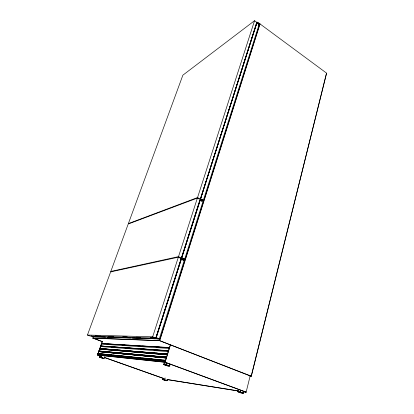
<?xml version="1.0" encoding="UTF-8"?>
<svg xmlns="http://www.w3.org/2000/svg" width="414" height="414" viewBox="0 0 414 414"><rect width="100%" height="100%" fill="white"/><g stroke="black" fill="none" stroke-linecap="round" stroke-linejoin="round"><path stroke-width="0.62" d="M242.858 391.742L246.128 392.141L250.258 375.555M249.88 376.16L251.329 376.191L326.553 73.231M243.727 391.427L243.137 393.3L240.87 392.927L237.734 391.566L240.249 392.006L243.334 393.16L237.833 391.815L238.164 389.874M243.763 391.463L243.334 393.16L240.808 392.715L241.067 392.788M240.425 390.226L240.094 392.182L240.684 390.298M163.23 378.22L162.94 379.622L165.569 380.554L167.049 380.797L167.535 379.441M164.7 378.453L164.41 379.861L167.225 380.689M165.082 377.904C165.967 380.326 161.646 380.476 163.287 378.251M169.999 364.16L169.295 366.142L167.323 365.909L163.835 364.63L164.28 362.581M170.071 364.211L169.295 366.142L165.797 364.853L163.835 364.63L164.353 362.638M166.661 354.658L99.562 349.049L166.516 354.741L166.863 354.001L99.743 348.531L102.025 348.816M104.447 343.827L101.518 343.542L168.819 347.672L168.472 348.407L101.565 344.153M170.392 344.562L165.041 362.297L246.149 392.161L244.244 391.856M170.371 345.214L165.041 362.297L97.533 355.093L102.336 341.296M166.237 362.793L165.797 364.853L166.506 362.871M168.26 348.324C168.788 345.954 167.965 349.944 168.752 347.506L101.518 343.542M182.056 259.728L184.691 259.159L202.927 201.665L200.195 200.117L181.689 257.746L184.592 259.205M260.008 23.934L159.732 340.67L92.865 338.212L93.45 336.204M155.98 337.394L180.892 259.299L181.172 259.433L180.892 259.299M181.539 257.492L199.584 200.873M256.328 23.681L200.526 198.751M155.943 338.088L181.353 258.615L178.336 257.192L110.641 271.894L87.447 335.05L90.164 336.054L155.943 338.088L152.673 336.82L87.447 335.05M180.271 258.32L181.534 258.051L200.231 199.579L197.39 198.063L128.216 224.015L110.807 271.439L111.827 271.879M181.228 259.19L184.204 260.556L159.276 338.999L156.135 337.674L181.228 259.19L184.183 260.489M200.526 198.834L203.321 200.288L200.526 198.834L256.815 22.967L259.066 24.695L203.346 200.34L201.437 201.038M200.195 200.117L181.736 257.86M256.815 22.967L200.567 198.943M257.404 22.641C264.344 28.043 252.556 18.754 259.894 23.758L159.493 340.608L251.163 376.31L326.553 73.112L259.956 23.893M256.556 22.853C258.191 21.057 257.601 23.158 256.375 23.412M152.673 336.82L178.336 257.192M110.807 271.439L178.517 256.628L197.39 198.063M197.556 197.545L254.543 20.7L256.877 22.423L200.397 199.067L197.556 197.545L128.371 223.596L182.869 75.182L254.543 20.7M104.561 356.904L103.945 358.472L102.698 358.327L99.758 357.287L100.172 355.662M100.255 355.709L99.758 357.287L103.945 358.472L104.644 356.946M101.414 355.797L101 357.432L101.616 355.854M102.382 341.327L97.528 354.984L100.566 356.169M101.57 343.573L101.875 343.672M146.566 349.193L100.633 346.032L167.841 350.829L167.494 351.569L100.452 346.549M99.795 348.557L166.816 353.965L166.516 354.741L99.562 349.049M98.672 351.553L165.528 357.934L165.812 357.018L98.853 351.036L165.879 357.184L165.528 357.934L98.672 351.553L165.672 357.846L161.827 357.489M98.014 353.577L164.891 360.387L164.539 361.137L97.776 354.068L164.684 361.049L154.448 359.994M156.197 337.477L155.938 337.446M156.187 337.798L181.327 259.143M156.813 338.854L159.38 338.937L93.212 336.784L91.152 335.951M147.85 349.281L167.794 350.793L167.494 351.569L167.561 350.58L100.633 346.032M164.606 360.139L164.539 361.137L164.606 360.139L97.958 353.551M258.331 24.892L259.366 24.126M258.352 24.949L259.387 24.183M258.647 25.135L259.723 24.354M166.728 380.606C163.856 380.243 158.748 377.822 167.168 380.652M97.776 354.068L125.012 356.966M199.827 200.236L200.029 200.371M201.53 201.002L203.321 200.288M95.137 335.966L100.923 336.142M108.634 336.37L113.772 336.525M122.772 336.794L127.269 336.929M136.263 337.198L140.76 337.332M150.401 337.622L154.256 337.736M95.23 336.799L105.492 337.141M107.417 337.203L118.321 337.57M119.605 337.612L130.513 337.974M132.439 338.041L143.342 338.404M144.626 338.445L155.535 338.807M107.666 344.018L111.526 344.251M114.745 344.443L118.611 344.671M121.83 344.867L125.049 345.059M128.262 345.25L132.128 345.478M135.347 345.669L139.207 345.902M142.426 346.094L146.287 346.327M149.506 346.518L152.725 346.709M156.59 346.942L159.804 347.134M163.023 347.325L166.889 347.553M100.685 346.063L102.915 346.295M105.487 346.477L109.348 346.746M111.273 346.88L115.133 347.149M117.058 347.284L120.914 347.553M123.486 347.734L126.7 347.957M129.272 348.138L132.485 348.36M135.699 348.583L138.918 348.811M141.484 348.986L144.703 349.214M147.27 349.39L150.484 349.618M153.703 349.84L156.269 350.021M159.483 350.244L162.702 350.472M165.269 350.648C166.977 351.289 168.307 349.913 167.282 351.486M99.743 348.531L166.863 354.001M103.955 348.966L107.164 349.225M109.089 349.38L112.297 349.633M114.223 349.789L117.436 350.047M119.361 350.197L122.57 350.456M125.137 350.663L127.703 350.865M129.629 351.02L132.842 351.279M135.409 351.486L137.976 351.688M140.543 351.895L143.109 352.102M145.676 352.304L148.248 352.511M150.815 352.718L153.382 352.919M155.949 353.126L158.515 353.333M161.087 353.54L163.654 353.742M98.853 351.036L165.879 357.184L162.034 356.837M100.493 351.279L98.905 351.067M101.777 351.398L104.98 351.688M106.905 351.859L109.467 352.091M111.392 352.262L113.953 352.495M115.879 352.671L119.082 352.961M120.365 353.075L123.569 353.365M125.494 353.54L128.055 353.768M129.98 353.944L132.547 354.177M134.467 354.348L137.034 354.581M139.596 354.814L141.521 354.984M144.082 355.217L146.007 355.393M148.569 355.621L151.136 355.854M153.056 356.03L155.623 356.257M157.543 356.433L160.109 356.666M160.549 357.37L98.723 351.584M100.881 353.934L103.438 354.193M104.721 354.322L107.278 354.581M109.203 354.772L111.759 355.031M113.043 355.16L115.599 355.419M117.524 355.616L119.444 355.807M121.364 355.999L123.921 356.257M125.846 356.454L127.766 356.645M129.685 356.837L132.242 357.096M134.167 357.292L136.087 357.484M138.007 357.675L140.563 357.934M142.488 358.131L144.408 358.322M146.328 358.514L148.248 358.71M150.81 358.969L152.73 359.161M154.65 359.352L156.57 359.549M158.49 359.74L161.051 359.999M162.971 360.19C164.886 360.765 164.927 359.595 164.322 361.055M126.291 357.096L153.164 359.864M167.525 379.566L238.542 390.945M166.785 379.534L238.417 391.028M181.689 257.746L184.66 259.117M156.135 337.674L159.349 338.911M168.394 347.506L168.819 347.672M102.693 358.157L99.67 357.075L104.147 358.364M99.96 355.849L97.476 354.958L164.974 362.131L246.128 392.141M104.814 357.572L163.1 378.251M104.209 357.458L163.721 378.567M99.614 349.074L99.919 349.178L100.1 348.66M100.498 346.575L100.804 346.678L100.99 346.161M240.203 392.493L237.734 391.566M251.329 376.191L159.493 340.608L92.793 338.026L102.558 341.633M102.558 341.773L92.865 338.072M178.517 256.628L181.534 258.051M165.45 357.023L165.315 357.851L165.45 357.023M166.433 353.841L166.299 354.663L166.433 353.841M99.21 351.165L98.905 351.75L99.21 351.165M167.551 365.769L167.287 365.697C154.422 361.934 177.104 367.032 167.551 365.769"/></g></svg>
